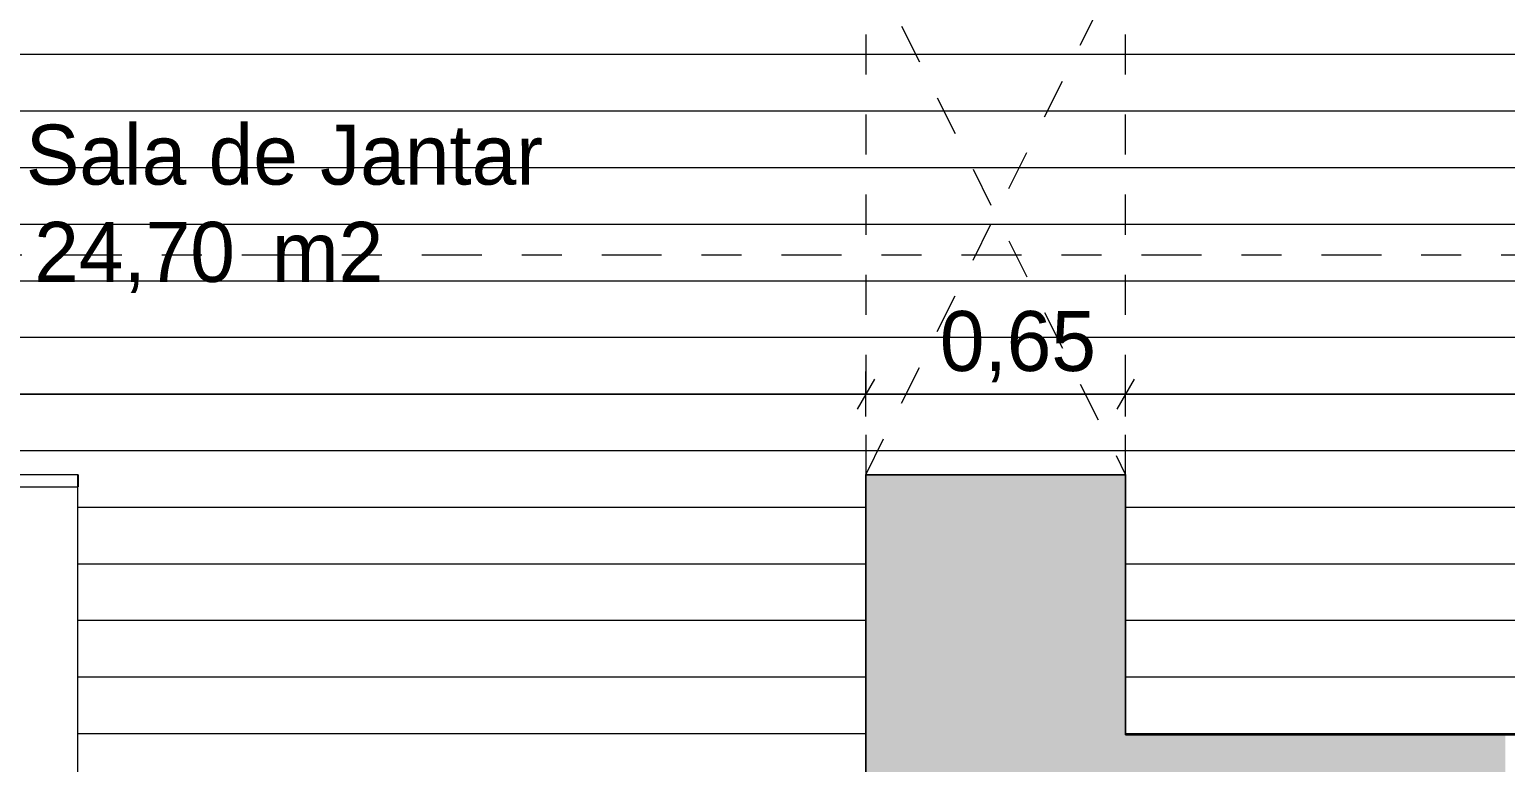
# Model space of a CAD drawing. Header units: metres. Extents: x -111189 to -108577, y -72951 to -72647.
# Drawn here: x -110705.924 to -110702.233, y -72935.023 to -72933.191 of the extents above; entities that cross this region are included whole.
import ezdxf

# ---------------------------------------------------------------- set-up
doc = ezdxf.new("R2010")
doc.units = ezdxf.units.M
doc.header["$MEASUREMENT"] = 0
doc.set_wipeout_variables(frame=1)
for name, pattern in [('Dashed', [0.423333, 0.211667, -0.211667]), ('OTK - Traço Ponto CORTES_ALÇ', [0.6, 0.3, -0.15, 0, -0.15]), ('Wipeout_Contour', [1, 0, -1])]:
    doc.linetypes.add(name, pattern=pattern)
for name, color, linetype in [('Planta Piso -1_1_07 - MUROS', 7, 'Continuous'), ('Planta Piso -1_1_14 - CORTES.Marcadores', 7, 'Continuous'), ('Planta Piso RC_1_0', 7, 'Continuous'), ('Planta Piso RC_1_00 - DESENHO 2D', 7, 'Continuous'), ('Planta Piso RC_1_03 - LAJES', 7, 'Continuous'), ('Planta Piso RC_1_05 - PAREDES..35', 7, 'Continuous'), ('Planta Piso RC_1_08 - EQUIPAMENTO FIXO', 7, 'Continuous'), ('Planta Piso RC_1_11 - ZONA_ÁREA', 7, 'Continuous'), ('Planta Piso RC_1_12 - COTAS GERAIS', 7, 'Continuous')]:
    doc.layers.add(name, color=color, linetype=linetype)
doc.styles.add('ESTILO_GERADO_3', font='AGENCYR.TTF')

# ---------------------------------------------------------------- blocks, each defined once
blk = doc.blocks.new('floor')
at = {"layer": 'Planta Piso RC_1_03 - LAJES', "color": 253, "linetype": 'Continuous', "lineweight": 9, "ltscale": 1000}
for p, q in [((-110706.0826, -72958.2529), (-110705.8326, -72958.2529)), ((-110706.0826, -72958.2529), (-110705.8326, -72958.2529)), ((-110705.8326, -72958.2529), (-110705.5826, -72958.2529)), ((-110705.8326, -72958.2529), (-110705.5826, -72958.2529)), ((-110705.5826, -72958.2529), (-110705.3326, -72958.2529)), ((-110705.5826, -72958.2529), (-110705.3326, -72958.2529)), ((-110705.3326, -72958.2529), (-110705.0826, -72958.2529)), ((-110705.3326, -72958.2529), (-110705.0826, -72958.2529)), ((-110705.0826, -72958.2529), (-110704.8326, -72958.2529)), ((-110705.0826, -72958.2529), (-110704.8326, -72958.2529)), ((-110704.8326, -72958.2529), (-110704.5826, -72958.2529)), ((-110704.8326, -72958.2529), (-110704.5826, -72958.2529)), ((-110704.5826, -72958.2529), (-110704.3326, -72958.2529)), ((-110704.5826, -72958.2529), (-110704.3326, -72958.2529)), ((-110704.3326, -72958.2529), (-110704.0826, -72958.2529)), ((-110704.3326, -72958.2529), (-110704.0826, -72958.2529)), ((-110704.0826, -72958.2529), (-110703.8326, -72958.2529)), ((-110704.0826, -72958.2529), (-110703.8326, -72958.2529)), ((-110703.8326, -72958.2529), (-110703.5826, -72958.2529)), ((-110703.8326, -72958.2529), (-110703.5826, -72958.2529)), ((-110703.5826, -72958.2529), (-110703.3326, -72958.2529)), ((-110703.5826, -72958.2529), (-110703.3326, -72958.2529)), ((-110703.3326, -72958.2529), (-110703.0826, -72958.2529)), ((-110703.3326, -72958.2529), (-110703.0826, -72958.2529)), ((-110703.0826, -72958.2529), (-110702.8326, -72958.2529)), ((-110703.0826, -72958.2529), (-110702.8326, -72958.2529)), ((-110702.8326, -72958.2529), (-110702.5826, -72958.2529)), ((-110702.8326, -72958.2529), (-110702.5826, -72958.2529)), ((-110702.5826, -72958.2529), (-110702.3326, -72958.2529)), ((-110702.5826, -72958.2529), (-110702.3326, -72958.2529)), ((-110702.3326, -72958.2529), (-110702.0826, -72958.2529)), ((-110702.3326, -72958.2529), (-110702.0826, -72958.2529)), ((-110706.0826, -72958.3944), (-110705.8326, -72958.3944)), ((-110706.0826, -72958.3944), (-110705.8326, -72958.3944)), ((-110705.8326, -72958.3944), (-110705.5826, -72958.3944)), ((-110705.8326, -72958.3944), (-110705.5826, -72958.3944)), ((-110705.5826, -72958.3944), (-110705.3326, -72958.3944)), ((-110705.5826, -72958.3944), (-110705.3326, -72958.3944)), ((-110705.3326, -72958.3944), (-110705.0826, -72958.3944)), ((-110705.3326, -72958.3944), (-110705.0826, -72958.3944)), ((-110705.0826, -72958.3944), (-110704.8326, -72958.3944)), ((-110705.0826, -72958.3944), (-110704.8326, -72958.3944)), ((-110704.8326, -72958.3944), (-110704.5826, -72958.3944)), ((-110704.8326, -72958.3944), (-110704.5826, -72958.3944)), ((-110704.5826, -72958.3944), (-110704.3326, -72958.3944)), ((-110704.5826, -72958.3944), (-110704.3326, -72958.3944)), ((-110704.3326, -72958.3944), (-110704.0826, -72958.3944)), ((-110704.3326, -72958.3944), (-110704.0826, -72958.3944)), ((-110704.0826, -72958.3944), (-110703.8326, -72958.3944)), ((-110704.0826, -72958.3944), (-110703.8326, -72958.3944)), ((-110703.8326, -72958.3944), (-110703.5826, -72958.3944)), ((-110703.8326, -72958.3944), (-110703.5826, -72958.3944)), ((-110703.5826, -72958.3944), (-110703.3326, -72958.3944)), ((-110703.5826, -72958.3944), (-110703.3326, -72958.3944)), ((-110703.3326, -72958.3944), (-110703.0826, -72958.3944)), ((-110703.3326, -72958.3944), (-110703.0826, -72958.3944)), ((-110703.0826, -72958.3944), (-110702.8326, -72958.3944)), ((-110703.0826, -72958.3944), (-110702.8326, -72958.3944)), ((-110702.8326, -72958.3944), (-110702.5826, -72958.3944)), ((-110702.8326, -72958.3944), (-110702.5826, -72958.3944)), ((-110702.5826, -72958.3944), (-110702.3326, -72958.3944)), ((-110702.5826, -72958.3944), (-110702.3326, -72958.3944)), ((-110702.3326, -72958.3944), (-110702.0826, -72958.3944)), ((-110702.3326, -72958.3944), (-110702.0826, -72958.3944)), ((-110706.0826, -72958.5359), (-110705.8326, -72958.5359)), ((-110706.0826, -72958.5359), (-110705.8326, -72958.5359)), ((-110705.8326, -72958.5359), (-110705.5826, -72958.5359)), ((-110705.8326, -72958.5359), (-110705.5826, -72958.5359)), ((-110705.5826, -72958.5359), (-110705.3326, -72958.5359)), ((-110705.5826, -72958.5359), (-110705.3326, -72958.5359)), ((-110705.3326, -72958.5359), (-110705.0826, -72958.5359)), ((-110705.3326, -72958.5359), (-110705.0826, -72958.5359)), ((-110705.0826, -72958.5359), (-110704.8326, -72958.5359)), ((-110705.0826, -72958.5359), (-110704.8326, -72958.5359)), ((-110704.8326, -72958.5359), (-110704.5826, -72958.5359)), ((-110704.8326, -72958.5359), (-110704.5826, -72958.5359)), ((-110704.5826, -72958.5359), (-110704.3326, -72958.5359)), ((-110704.5826, -72958.5359), (-110704.3326, -72958.5359)), ((-110704.3326, -72958.5359), (-110704.0826, -72958.5359)), ((-110704.3326, -72958.5359), (-110704.0826, -72958.5359)), ((-110704.0826, -72958.5359), (-110703.8326, -72958.5359)), ((-110704.0826, -72958.5359), (-110703.8326, -72958.5359)), ((-110703.8326, -72958.5359), (-110703.5826, -72958.5359)), ((-110703.8326, -72958.5359), (-110703.5826, -72958.5359)), ((-110703.5826, -72958.5359), (-110703.3326, -72958.5359)), ((-110703.5826, -72958.5359), (-110703.3326, -72958.5359)), ((-110703.3326, -72958.5359), (-110703.0826, -72958.5359)), ((-110703.3326, -72958.5359), (-110703.0826, -72958.5359)), ((-110703.0826, -72958.5359), (-110702.8326, -72958.5359)), ((-110703.0826, -72958.5359), (-110702.8326, -72958.5359)), ((-110702.8326, -72958.5359), (-110702.5826, -72958.5359)), ((-110702.8326, -72958.5359), (-110702.5826, -72958.5359)), ((-110702.5826, -72958.5359), (-110702.3326, -72958.5359)), ((-110702.5826, -72958.5359), (-110702.3326, -72958.5359)), ((-110702.3326, -72958.5359), (-110702.0826, -72958.5359)), ((-110702.3326, -72958.5359), (-110702.0826, -72958.5359)), ((-110706.0826, -72958.6774), (-110705.8326, -72958.6774)), ((-110706.0826, -72958.6774), (-110705.8326, -72958.6774)), ((-110705.8326, -72958.6774), (-110705.5826, -72958.6774)), ((-110705.8326, -72958.6774), (-110705.5826, -72958.6774)), ((-110705.5826, -72958.6774), (-110705.3326, -72958.6774)), ((-110705.5826, -72958.6774), (-110705.3326, -72958.6774)), ((-110705.3326, -72958.6774), (-110705.0826, -72958.6774)), ((-110705.3326, -72958.6774), (-110705.0826, -72958.6774)), ((-110705.0826, -72958.6774), (-110704.8326, -72958.6774)), ((-110705.0826, -72958.6774), (-110704.8326, -72958.6774)), ((-110704.8326, -72958.6774), (-110704.5826, -72958.6774)), ((-110704.8326, -72958.6774), (-110704.5826, -72958.6774)), ((-110704.5826, -72958.6774), (-110704.3326, -72958.6774)), ((-110704.5826, -72958.6774), (-110704.3326, -72958.6774)), ((-110704.3326, -72958.6774), (-110704.0826, -72958.6774)), ((-110704.3326, -72958.6774), (-110704.0826, -72958.6774)), ((-110704.0826, -72958.6774), (-110703.8326, -72958.6774)), ((-110704.0826, -72958.6774), (-110703.8326, -72958.6774)), ((-110703.8326, -72958.6774), (-110703.5826, -72958.6774)), ((-110703.8326, -72958.6774), (-110703.5826, -72958.6774)), ((-110703.5826, -72958.6774), (-110703.3326, -72958.6774)), ((-110703.5826, -72958.6774), (-110703.3326, -72958.6774)), ((-110703.3326, -72958.6774), (-110703.0826, -72958.6774)), ((-110703.3326, -72958.6774), (-110703.0826, -72958.6774)), ((-110703.0826, -72958.6774), (-110702.8326, -72958.6774)), ((-110703.0826, -72958.6774), (-110702.8326, -72958.6774)), ((-110702.8326, -72958.6774), (-110702.5826, -72958.6774)), ((-110702.8326, -72958.6774), (-110702.5826, -72958.6774)), ((-110702.5826, -72958.6774), (-110702.3326, -72958.6774)), ((-110702.5826, -72958.6774), (-110702.3326, -72958.6774)), ((-110702.3326, -72958.6774), (-110702.0826, -72958.6774)), ((-110702.3326, -72958.6774), (-110702.0826, -72958.6774)), ((-110706.0826, -72958.8189), (-110705.8326, -72958.8189)), ((-110706.0826, -72958.8189), (-110705.8326, -72958.8189)), ((-110705.8326, -72958.8189), (-110705.5826, -72958.8189)), ((-110705.8326, -72958.8189), (-110705.5826, -72958.8189)), ((-110705.5826, -72958.8189), (-110705.3326, -72958.8189)), ((-110705.5826, -72958.8189), (-110705.3326, -72958.8189)), ((-110705.3326, -72958.8189), (-110705.0826, -72958.8189)), ((-110705.3326, -72958.8189), (-110705.0826, -72958.8189)), ((-110705.0826, -72958.8189), (-110704.8326, -72958.8189)), ((-110705.0826, -72958.8189), (-110704.8326, -72958.8189)), ((-110704.8326, -72958.8189), (-110704.5826, -72958.8189)), ((-110704.8326, -72958.8189), (-110704.5826, -72958.8189)), ((-110704.5826, -72958.8189), (-110704.3326, -72958.8189)), ((-110704.5826, -72958.8189), (-110704.3326, -72958.8189)), ((-110704.3326, -72958.8189), (-110704.0826, -72958.8189)), ((-110704.3326, -72958.8189), (-110704.0826, -72958.8189)), ((-110704.0826, -72958.8189), (-110703.8326, -72958.8189)), ((-110704.0826, -72958.8189), (-110703.8326, -72958.8189)), ((-110703.8326, -72958.8189), (-110703.5826, -72958.8189)), ((-110703.8326, -72958.8189), (-110703.5826, -72958.8189)), ((-110703.5826, -72958.8189), (-110703.3326, -72958.8189)), ((-110703.5826, -72958.8189), (-110703.3326, -72958.8189)), ((-110703.3326, -72958.8189), (-110703.0826, -72958.8189)), ((-110703.3326, -72958.8189), (-110703.0826, -72958.8189)), ((-110703.0826, -72958.8189), (-110702.8326, -72958.8189)), ((-110703.0826, -72958.8189), (-110702.8326, -72958.8189)), ((-110702.8326, -72958.8189), (-110702.5826, -72958.8189)), ((-110702.8326, -72958.8189), (-110702.5826, -72958.8189)), ((-110702.5826, -72958.8189), (-110702.3326, -72958.8189)), ((-110702.5826, -72958.8189), (-110702.3326, -72958.8189)), ((-110702.3326, -72958.8189), (-110702.0826, -72958.8189)), ((-110702.3326, -72958.8189), (-110702.0826, -72958.8189)), ((-110706.0826, -72958.9604), (-110705.8326, -72958.9604)), ((-110706.0826, -72958.9604), (-110705.8326, -72958.9604)), ((-110705.8326, -72958.9604), (-110705.5826, -72958.9604)), ((-110705.8326, -72958.9604), (-110705.5826, -72958.9604)), ((-110705.5826, -72958.9604), (-110705.3326, -72958.9604)), ((-110705.5826, -72958.9604), (-110705.3326, -72958.9604)), ((-110705.3326, -72958.9604), (-110705.0826, -72958.9604)), ((-110705.3326, -72958.9604), (-110705.0826, -72958.9604)), ((-110705.0826, -72958.9604), (-110704.8326, -72958.9604)), ((-110705.0826, -72958.9604), (-110704.8326, -72958.9604)), ((-110704.8326, -72958.9604), (-110704.5826, -72958.9604)), ((-110704.8326, -72958.9604), (-110704.5826, -72958.9604)), ((-110704.5826, -72958.9604), (-110704.3326, -72958.9604)), ((-110704.5826, -72958.9604), (-110704.3326, -72958.9604)), ((-110704.3326, -72958.9604), (-110704.0826, -72958.9604)), ((-110704.3326, -72958.9604), (-110704.0826, -72958.9604)), ((-110704.0826, -72958.9604), (-110703.8326, -72958.9604)), ((-110704.0826, -72958.9604), (-110703.8326, -72958.9604)), ((-110703.8326, -72958.9604), (-110703.5826, -72958.9604)), ((-110703.8326, -72958.9604), (-110703.5826, -72958.9604)), ((-110703.5826, -72958.9604), (-110703.3326, -72958.9604)), ((-110703.5826, -72958.9604), (-110703.3326, -72958.9604)), ((-110703.3326, -72958.9604), (-110703.0826, -72958.9604)), ((-110703.3326, -72958.9604), (-110703.0826, -72958.9604)), ((-110703.0826, -72958.9604), (-110702.8326, -72958.9604)), ((-110703.0826, -72958.9604), (-110702.8326, -72958.9604)), ((-110702.8326, -72958.9604), (-110702.5826, -72958.9604)), ((-110702.8326, -72958.9604), (-110702.5826, -72958.9604)), ((-110702.5826, -72958.9604), (-110702.3326, -72958.9604)), ((-110702.5826, -72958.9604), (-110702.3326, -72958.9604)), ((-110702.3326, -72958.9604), (-110702.0826, -72958.9604)), ((-110702.3326, -72958.9604), (-110702.0826, -72958.9604)), ((-110706.0826, -72959.1019), (-110705.8326, -72959.1019)), ((-110706.0826, -72959.1019), (-110705.8326, -72959.1019)), ((-110705.8326, -72959.1019), (-110705.5826, -72959.1019)), ((-110705.8326, -72959.1019), (-110705.5826, -72959.1019)), ((-110705.5826, -72959.1019), (-110705.3326, -72959.1019)), ((-110705.5826, -72959.1019), (-110705.3326, -72959.1019)), ((-110705.3326, -72959.1019), (-110705.0826, -72959.1019)), ((-110705.3326, -72959.1019), (-110705.0826, -72959.1019)), ((-110705.0826, -72959.1019), (-110704.8326, -72959.1019)), ((-110705.0826, -72959.1019), (-110704.8326, -72959.1019)), ((-110704.8326, -72959.1019), (-110704.5826, -72959.1019)), ((-110704.8326, -72959.1019), (-110704.5826, -72959.1019)), ((-110704.5826, -72959.1019), (-110704.3326, -72959.1019)), ((-110704.5826, -72959.1019), (-110704.3326, -72959.1019)), ((-110704.3326, -72959.1019), (-110704.0826, -72959.1019)), ((-110704.3326, -72959.1019), (-110704.0826, -72959.1019)), ((-110704.0826, -72959.1019), (-110703.8326, -72959.1019)), ((-110704.0826, -72959.1019), (-110703.8326, -72959.1019)), ((-110703.8326, -72959.1019), (-110703.5826, -72959.1019)), ((-110703.8326, -72959.1019), (-110703.5826, -72959.1019)), ((-110703.5826, -72959.1019), (-110703.3326, -72959.1019)), ((-110703.5826, -72959.1019), (-110703.3326, -72959.1019)), ((-110703.3326, -72959.1019), (-110703.0826, -72959.1019)), ((-110703.3326, -72959.1019), (-110703.0826, -72959.1019)), ((-110703.0826, -72959.1019), (-110702.8326, -72959.1019)), ((-110703.0826, -72959.1019), (-110702.8326, -72959.1019)), ((-110702.8326, -72959.1019), (-110702.5826, -72959.1019)), ((-110702.8326, -72959.1019), (-110702.5826, -72959.1019)), ((-110702.5826, -72959.1019), (-110702.3326, -72959.1019)), ((-110702.5826, -72959.1019), (-110702.3326, -72959.1019)), ((-110702.3326, -72959.1019), (-110702.0826, -72959.1019)), ((-110702.3326, -72959.1019), (-110702.0826, -72959.1019)), ((-110706.0826, -72959.2434), (-110705.8326, -72959.2434)), ((-110706.0826, -72959.2434), (-110705.8326, -72959.2434)), ((-110705.8326, -72959.2434), (-110705.5826, -72959.2434)), ((-110705.8326, -72959.2434), (-110705.5826, -72959.2434)), ((-110705.5826, -72959.2434), (-110705.3326, -72959.2434)), ((-110705.5826, -72959.2434), (-110705.3326, -72959.2434)), ((-110705.3326, -72959.2434), (-110705.0826, -72959.2434)), ((-110705.3326, -72959.2434), (-110705.0826, -72959.2434)), ((-110705.0826, -72959.2434), (-110704.8326, -72959.2434)), ((-110705.0826, -72959.2434), (-110704.8326, -72959.2434)), ((-110704.8326, -72959.2434), (-110704.5826, -72959.2434)), ((-110704.8326, -72959.2434), (-110704.5826, -72959.2434)), ((-110704.5826, -72959.2434), (-110704.3326, -72959.2434)), ((-110704.5826, -72959.2434), (-110704.3326, -72959.2434)), ((-110704.3326, -72959.2434), (-110704.0826, -72959.2434)), ((-110704.3326, -72959.2434), (-110704.0826, -72959.2434)), ((-110704.0826, -72959.2434), (-110703.8326, -72959.2434)), ((-110704.0826, -72959.2434), (-110703.8326, -72959.2434)), ((-110703.8326, -72959.2434), (-110703.5826, -72959.2434)), ((-110703.8326, -72959.2434), (-110703.5826, -72959.2434)), ((-110703.5826, -72959.2434), (-110703.3326, -72959.2434)), ((-110703.5826, -72959.2434), (-110703.3326, -72959.2434)), ((-110703.3326, -72959.2434), (-110703.0826, -72959.2434)), ((-110703.3326, -72959.2434), (-110703.0826, -72959.2434)), ((-110703.0826, -72959.2434), (-110702.8326, -72959.2434)), ((-110703.0826, -72959.2434), (-110702.8326, -72959.2434)), ((-110702.8326, -72959.2434), (-110702.5826, -72959.2434)), ((-110702.8326, -72959.2434), (-110702.5826, -72959.2434)), ((-110702.5826, -72959.2434), (-110702.3326, -72959.2434)), ((-110702.5826, -72959.2434), (-110702.3326, -72959.2434)), ((-110702.3326, -72959.2434), (-110702.0826, -72959.2434)), ((-110702.3326, -72959.2434), (-110702.0826, -72959.2434)), ((-110705.8029, -72959.3849), (-110705.5826, -72959.3849)), ((-110705.8029, -72959.3849), (-110705.5826, -72959.3849)), ((-110705.5826, -72959.3849), (-110705.3326, -72959.3849)), ((-110705.5826, -72959.3849), (-110705.3326, -72959.3849)), ((-110705.3326, -72959.3849), (-110705.0826, -72959.3849)), ((-110705.3326, -72959.3849), (-110705.0826, -72959.3849)), ((-110705.0826, -72959.3849), (-110704.8326, -72959.3849)), ((-110705.0826, -72959.3849), (-110704.8326, -72959.3849)), ((-110704.8326, -72959.3849), (-110704.5826, -72959.3849)), ((-110704.8326, -72959.3849), (-110704.5826, -72959.3849)), ((-110704.5826, -72959.3849), (-110704.3326, -72959.3849)), ((-110704.5826, -72959.3849), (-110704.3326, -72959.3849)), ((-110704.3326, -72959.3849), (-110704.0826, -72959.3849)), ((-110704.3326, -72959.3849), (-110704.0826, -72959.3849)), ((-110704.0826, -72959.3849), (-110703.8326, -72959.3849)), ((-110704.0826, -72959.3849), (-110703.8326, -72959.3849)), ((-110703.1826, -72959.3849), (-110703.0826, -72959.3849)), ((-110703.1826, -72959.3849), (-110703.0826, -72959.3849)), ((-110703.0826, -72959.3849), (-110702.8326, -72959.3849)), ((-110703.0826, -72959.3849), (-110702.8326, -72959.3849)), ((-110702.8326, -72959.3849), (-110702.5826, -72959.3849)), ((-110702.8326, -72959.3849), (-110702.5826, -72959.3849)), ((-110702.5826, -72959.3849), (-110702.3326, -72959.3849)), ((-110702.5826, -72959.3849), (-110702.3326, -72959.3849)), ((-110702.3326, -72959.3849), (-110702.0826, -72959.3849)), ((-110702.3326, -72959.3849), (-110702.0826, -72959.3849)), ((-110705.8028, -72959.5264), (-110705.5826, -72959.5264)), ((-110705.8028, -72959.5264), (-110705.5826, -72959.5264)), ((-110705.5826, -72959.5264), (-110705.3326, -72959.5264)), ((-110705.5826, -72959.5264), (-110705.3326, -72959.5264)), ((-110705.3326, -72959.5264), (-110705.0826, -72959.5264)), ((-110705.3326, -72959.5264), (-110705.0826, -72959.5264)), ((-110705.0826, -72959.5264), (-110704.8326, -72959.5264)), ((-110705.0826, -72959.5264), (-110704.8326, -72959.5264)), ((-110704.8326, -72959.5264), (-110704.5826, -72959.5264)), ((-110704.8326, -72959.5264), (-110704.5826, -72959.5264)), ((-110704.5826, -72959.5264), (-110704.3326, -72959.5264)), ((-110704.5826, -72959.5264), (-110704.3326, -72959.5264)), ((-110704.3326, -72959.5264), (-110704.0826, -72959.5264)), ((-110704.3326, -72959.5264), (-110704.0826, -72959.5264)), ((-110704.0826, -72959.5264), (-110703.8326, -72959.5264)), ((-110704.0826, -72959.5264), (-110703.8326, -72959.5264)), ((-110703.1826, -72959.5264), (-110703.0826, -72959.5264)), ((-110703.1826, -72959.5264), (-110703.0826, -72959.5264)), ((-110703.0826, -72959.5264), (-110702.8326, -72959.5264)), ((-110703.0826, -72959.5264), (-110702.8326, -72959.5264)), ((-110702.8326, -72959.5264), (-110702.5826, -72959.5264)), ((-110702.8326, -72959.5264), (-110702.5826, -72959.5264)), ((-110702.5826, -72959.5264), (-110702.3326, -72959.5264)), ((-110702.5826, -72959.5264), (-110702.3326, -72959.5264)), ((-110702.3326, -72959.5264), (-110702.0826, -72959.5264)), ((-110702.3326, -72959.5264), (-110702.0826, -72959.5264)), ((-110705.8028, -72959.6679), (-110705.5826, -72959.6679)), ((-110705.8028, -72959.6679), (-110705.5826, -72959.6679)), ((-110705.5826, -72959.6679), (-110705.3326, -72959.6679)), ((-110705.5826, -72959.6679), (-110705.3326, -72959.6679)), ((-110705.3326, -72959.6679), (-110705.0826, -72959.6679)), ((-110705.3326, -72959.6679), (-110705.0826, -72959.6679)), ((-110705.0826, -72959.6679), (-110704.8326, -72959.6679)), ((-110705.0826, -72959.6679), (-110704.8326, -72959.6679)), ((-110704.8326, -72959.6679), (-110704.5826, -72959.6679)), ((-110704.8326, -72959.6679), (-110704.5826, -72959.6679)), ((-110704.5826, -72959.6679), (-110704.3326, -72959.6679)), ((-110704.5826, -72959.6679), (-110704.3326, -72959.6679)), ((-110704.3326, -72959.6679), (-110704.0826, -72959.6679)), ((-110704.3326, -72959.6679), (-110704.0826, -72959.6679)), ((-110704.0826, -72959.6679), (-110703.8326, -72959.6679)), ((-110704.0826, -72959.6679), (-110703.8326, -72959.6679)), ((-110703.1826, -72959.6679), (-110703.0826, -72959.6679)), ((-110703.1826, -72959.6679), (-110703.0826, -72959.6679)), ((-110703.0826, -72959.6679), (-110702.8326, -72959.6679)), ((-110703.0826, -72959.6679), (-110702.8326, -72959.6679)), ((-110702.8326, -72959.6679), (-110702.5826, -72959.6679)), ((-110702.8326, -72959.6679), (-110702.5826, -72959.6679)), ((-110702.5826, -72959.6679), (-110702.3326, -72959.6679)), ((-110702.5826, -72959.6679), (-110702.3326, -72959.6679)), ((-110702.3326, -72959.6679), (-110702.0826, -72959.6679)), ((-110702.3326, -72959.6679), (-110702.0826, -72959.6679)), ((-110705.8028, -72959.8094), (-110705.5826, -72959.8094)), ((-110705.8028, -72959.8094), (-110705.5826, -72959.8094)), ((-110705.5826, -72959.8094), (-110705.3326, -72959.8094)), ((-110705.5826, -72959.8094), (-110705.3326, -72959.8094)), ((-110705.3326, -72959.8094), (-110705.0826, -72959.8094)), ((-110705.3326, -72959.8094), (-110705.0826, -72959.8094)), ((-110705.0826, -72959.8094), (-110704.8326, -72959.8094)), ((-110705.0826, -72959.8094), (-110704.8326, -72959.8094)), ((-110704.8326, -72959.8094), (-110704.5826, -72959.8094)), ((-110704.8326, -72959.8094), (-110704.5826, -72959.8094)), ((-110704.5826, -72959.8094), (-110704.3326, -72959.8094)), ((-110704.5826, -72959.8094), (-110704.3326, -72959.8094)), ((-110704.3326, -72959.8094), (-110704.0826, -72959.8094)), ((-110704.3326, -72959.8094), (-110704.0826, -72959.8094)), ((-110704.0826, -72959.8094), (-110703.8326, -72959.8094)), ((-110704.0826, -72959.8094), (-110703.8326, -72959.8094)), ((-110703.1826, -72959.8094), (-110703.0826, -72959.8094)), ((-110703.1826, -72959.8094), (-110703.0826, -72959.8094)), ((-110703.0826, -72959.8094), (-110702.8326, -72959.8094)), ((-110703.0826, -72959.8094), (-110702.8326, -72959.8094)), ((-110702.8326, -72959.8094), (-110702.5826, -72959.8094)), ((-110702.8326, -72959.8094), (-110702.5826, -72959.8094)), ((-110702.5826, -72959.8094), (-110702.3326, -72959.8094)), ((-110702.5826, -72959.8094), (-110702.3326, -72959.8094)), ((-110702.3326, -72959.8094), (-110702.0826, -72959.8094)), ((-110702.3326, -72959.8094), (-110702.0826, -72959.8094)), ((-110705.8028, -72959.9509), (-110705.5826, -72959.9509)), ((-110705.8028, -72959.9509), (-110705.5826, -72959.9509)), ((-110705.5826, -72959.9509), (-110705.3326, -72959.9509)), ((-110705.5826, -72959.9509), (-110705.3326, -72959.9509)), ((-110705.3326, -72959.9509), (-110705.0826, -72959.9509)), ((-110705.3326, -72959.9509), (-110705.0826, -72959.9509)), ((-110705.0826, -72959.9509), (-110704.8326, -72959.9509)), ((-110705.0826, -72959.9509), (-110704.8326, -72959.9509)), ((-110704.8326, -72959.9509), (-110704.5826, -72959.9509)), ((-110704.8326, -72959.9509), (-110704.5826, -72959.9509)), ((-110704.5826, -72959.9509), (-110704.3326, -72959.9509)), ((-110704.5826, -72959.9509), (-110704.3326, -72959.9509)), ((-110704.3326, -72959.9509), (-110704.0826, -72959.9509)), ((-110704.3326, -72959.9509), (-110704.0826, -72959.9509)), ((-110704.0826, -72959.9509), (-110703.8326, -72959.9509)), ((-110704.0826, -72959.9509), (-110703.8326, -72959.9509)), ((-110703.1826, -72959.9509), (-110703.0826, -72959.9509)), ((-110703.1826, -72959.9509), (-110703.0826, -72959.9509)), ((-110703.0826, -72959.9509), (-110702.8326, -72959.9509)), ((-110703.0826, -72959.9509), (-110702.8326, -72959.9509)), ((-110702.8326, -72959.9509), (-110702.5826, -72959.9509)), ((-110702.8326, -72959.9509), (-110702.5826, -72959.9509)), ((-110702.5826, -72959.9509), (-110702.3326, -72959.9509)), ((-110702.5826, -72959.9509), (-110702.3326, -72959.9509)), ((-110702.3326, -72959.9509), (-110702.0826, -72959.9509)), ((-110702.3326, -72959.9509), (-110702.0826, -72959.9509))]:
    blk.add_line(p, q, dxfattribs=at)

msp = doc.modelspace()

# ---------------------------------------------------------------- hatches: boundary and pattern name
at = {"layer": 'Planta Piso -1_1_07 - MUROS', "linetype": 'Continuous', "lineweight": 0, "true_color": 0x939598}
h = msp.add_hatch(color=252, dxfattribs=at)
h.paths.add_polyline_path([(-110699.1326, -72934.9539), (-110700.2326, -72934.9539), (-110700.2326, -72934.9939), (-110700.2326, -72935.0539), (-110700.2326, -72935.2039), (-110699.1326, -72935.2039)])
h.paths.add_polyline_path([(-110702.2326, -72935.0539), (-110702.2326, -72934.9939), (-110702.2326, -72934.9539), (-110703.1826, -72934.9539), (-110703.1826, -72935.2039), (-110702.2326, -72935.2039)])
h.paths.add_polyline_path([(-110703.1826, -72934.9539), (-110703.1826, -72934.9539), (-110703.5826, -72934.9539), (-110703.5826, -72935.2039), (-110703.1826, -72935.2039)])
h.paths.add_polyline_path([(-110703.1826, -72934.3039), (-110703.8326, -72934.3039), (-110703.8326, -72934.9539), (-110703.1826, -72934.9539), (-110703.1826, -72934.4539)])
h.paths.add_polyline_path([(-110703.5826, -72934.9539), (-110703.8326, -72934.9539), (-110703.8326, -72935.2047), (-110703.5826, -72935.2047)])
h.paths.add_polyline_path([(-110703.5826, -72935.2047), (-110703.8326, -72935.2047), (-110703.8326, -72935.4629), (-110703.7926, -72935.4629), (-110703.7326, -72935.4629), (-110703.5826, -72935.4629)])
h.paths.add_polyline_path([(-110703.7326, -72937.2629), (-110703.7926, -72937.2629), (-110703.8326, -72937.2629), (-110703.8326, -72937.9039), (-110703.5826, -72937.9039), (-110703.5827, -72937.7639), (-110703.5827, -72937.2629)])
h.paths.add_polyline_path([(-110703.5826, -72937.9039), (-110703.8326, -72937.9039), (-110703.8326, -72937.9039), (-110703.8326, -72938.1539), (-110703.5826, -72938.1539)])
h.paths.add_polyline_path([(-110703.8326, -72937.9039), (-110705.2076, -72937.9039), (-110705.2076, -72937.9439), (-110705.2076, -72938.0039), (-110705.2076, -72938.1539), (-110703.8326, -72938.1539)])
h.paths.add_polyline_path([(-110708.5826, -72934.1026), (-110708.8326, -72934.1026), (-110708.8326, -72934.8039), (-110708.6826, -72934.8039), (-110708.6226, -72934.8039), (-110708.5826, -72934.8039)])
h.paths.add_polyline_path([(-110708.5826, -72933.7544), (-110708.8326, -72933.7544), (-110708.8326, -72934.1026), (-110708.5826, -72934.1026)])
h.paths.add_polyline_path([(-110708.5826, -72933.0047), (-110708.8326, -72933.0047), (-110708.8326, -72933.7539), (-110708.5826, -72933.7539)])
h.paths.add_polyline_path([(-110708.5826, -72932.8547), (-110708.8326, -72932.8547), (-110708.8326, -72933.0047), (-110708.5826, -72933.0047)])
h.paths.add_polyline_path([(-110708.5826, -72932.4039), (-110708.5826, -72932.183), (-110708.8326, -72932.183), (-110708.8326, -72932.8547), (-110708.5826, -72932.8547)])
h.paths.add_polyline_path([(-110708.5826, -72931.6039), (-110708.6226, -72931.6039), (-110708.6826, -72931.6039), (-110708.8326, -72931.6039), (-110708.8326, -72932.183), (-110708.5826, -72932.183), (-110708.5826, -72932.1268)])
h.paths.add_polyline_path([(-110708.5826, -72929.9539), (-110708.8326, -72929.9539), (-110708.8326, -72930.3039), (-110708.6826, -72930.3039), (-110708.6226, -72930.3039), (-110708.5826, -72930.3039)])
h.paths.add_polyline_path([(-110708.5826, -72929.4047), (-110708.8326, -72929.4047), (-110708.8326, -72929.9539), (-110708.5826, -72929.9539), (-110708.5826, -72929.8539)])
h.paths.add_polyline_path([(-110708.5826, -72929.2547), (-110708.8326, -72929.2547), (-110708.8326, -72929.4047), (-110708.5826, -72929.4047)])
h.paths.add_polyline_path([(-110708.5826, -72928.923), (-110708.8326, -72928.923), (-110708.8326, -72929.2547), (-110708.5826, -72929.2547)])

# ---------------------------------------------------------------- linework, layer by layer
at = {"layer": 'Planta Piso -1_1_14 - CORTES.Marcadores', "color": 7, "linetype": 'OTK - Traço Ponto CORTES_ALÇ', "lineweight": 5, "ltscale": 0.5}
msp.add_line((-110714.8431, -72933.7544), (-110691.7726, -72933.7544), dxfattribs=at)
at = {"layer": 'Planta Piso RC_1_00 - DESENHO 2D', "color": 7, "linetype": 'Dashed', "lineweight": 13, "ltscale": 0.2}
for p, q in [((-110703.8326, -72933.0039), (-110703.8326, -72934.3039)), ((-110703.8326, -72934.3039), (-110703.1826, -72933.0039)), ((-110703.8326, -72933.0039), (-110703.1826, -72934.3039)), ((-110703.1826, -72934.3039), (-110703.1826, -72933.0039))]:
    msp.add_line(p, q, dxfattribs=at)
at = {"layer": 'Planta Piso RC_1_03 - LAJES', "color": 7, "linetype": 'Continuous', "lineweight": 13, "ltscale": 1000, "flags": 128}
msp.add_lwpolyline([(-110708.5826, -72930.2289), (-110708.5826, -72932.2539), (-110706.6826, -72932.2539), (-110706.6826, -72931.2039), (-110703.1826, -72931.2039), (-110703.1826, -72931.3539), (-110703.5826, -72931.3539), (-110703.5826, -72932.8539), (-110703.1826, -72932.8539), (-110703.1826, -72933.0039), (-110706.1826, -72933.0039), (-110706.1826, -72932.4039), (-110708.5826, -72932.4039), (-110708.5826, -72937.9039), (-110703.8326, -72937.9039), (-110703.8326, -72934.3039), (-110703.1826, -72934.3039), (-110703.1826, -72934.4539), (-110703.1826, -72934.9539), (-110699.1326, -72934.9539)], dxfattribs=at)
at = {"layer": 'Planta Piso RC_1_05 - PAREDES..35', "color": 7, "linetype": 'Continuous', "lineweight": 20, "ltscale": 1000}
msp.add_line((-110703.1826, -72934.3039), (-110703.8326, -72934.3039), dxfattribs=at)
at = {"layer": 'Planta Piso RC_1_05 - PAREDES..35', "color": 7, "linetype": 'Continuous', "lineweight": 13, "ltscale": 1000}
msp.add_line((-110703.1826, -72934.3039), (-110703.8326, -72934.3039), dxfattribs=at)
at = {"layer": 'Planta Piso RC_1_05 - PAREDES..35', "color": 7, "linetype": 'Continuous', "lineweight": 20, "ltscale": 1000, "flags": 128}
for points in [[(-110703.8326, -72934.3039), (-110703.8326, -72934.9539)], [(-110703.1826, -72934.9539), (-110703.1826, -72934.3039)], [(-110703.8326, -72934.9539), (-110703.8326, -72935.2039)], [(-110702.2326, -72934.9539), (-110703.1826, -72934.9539)]]:
    msp.add_lwpolyline(points, dxfattribs=at)
at = {"layer": 'Planta Piso RC_1_12 - COTAS GERAIS', "color": 7, "linetype": 'Continuous', "lineweight": 5, "ltscale": 1000}
for p, q in [((-110703.8326, -72934.1588), (-110703.8326, -72934.0463)), ((-110703.1826, -72934.1588), (-110703.1826, -72934.0463)), ((-110703.811, -72934.0651), (-110703.8543, -72934.1401)), ((-110703.161, -72934.0651), (-110703.2043, -72934.1401)), ((-110708.5826, -72934.1026), (-110703.8326, -72934.1026)), ((-110703.8326, -72934.1026), (-110703.1826, -72934.1026)), ((-110703.1826, -72934.1026), (-110699.1326, -72934.1026))]:
    msp.add_line(p, q, dxfattribs=at)

# ---------------------------------------------------------------- block references
at = {"layer": 'Planta Piso RC_1_03 - LAJES'}
msp.add_blockref('floor', (0, 25), dxfattribs=at)

# ---------------------------------------------------------------- texts
at = {"layer": 'Planta Piso RC_1_11 - ZONA_ÁREA', "color": 7, "linetype": 'Continuous', "lineweight": 5, "char_height": 0.15, "attachment_point": 1, "style": 'ESTILO_GERADO_3'}
for s, insert in [('\\A1;{\\pql;\\pt0;\\fAgency FB|b0|i0|c0|p0;\\W1.000000;Cozinha - Sala de Jantar}', (-110706.8475, -72933.4288)), ('\\A1;{\\pql;\\pt0,24.1;\\fAgency FB|b0|i0|c0|p0;\\W1.000000;24,70\\fAgency FB|b0|i0|c0|p0;\\W1.000000;\\A1{\\H.66x;\\S^  ;}\\fAgency FB|b0|i0|c0|p0;\\W1.000000; m2\\fAgency FB|b0|i0|c0|p0;\\W1.000000;\\A1{\\H.66x;\\S^  ;}}', (-110705.9123, -72933.672))]:
    msp.add_mtext(s, dxfattribs=dict(at, insert=insert))
at = {"layer": 'Planta Piso RC_1_12 - COTAS GERAIS', "color": 7, "linetype": 'Continuous', "lineweight": 5, "insert": (-110703.6473, -72934.0726), "char_height": 0.15, "width": 0.279255, "attachment_point": 7, "style": 'ESTILO_GERADO_3'}
msp.add_mtext('\\A1;{\\pql;\\fAgency FB|b0|i0|c0|p0;\\W1.000000;0,65}', dxfattribs=at)

# ---------------------------------------------------------------- next in the draw order: wipeouts: each hides what was drawn before it
at = {"color": 254, "linetype": 'Wipeout_Contour', "lineweight": 0, "ltscale": 530286.421255}
msp.add_wipeout([(-110706.1723, -72934.3339), (-110705.8026, -72934.3339), (-110705.8026, -72934.3039), (-110706.1723, -72934.3039)], dxfattribs=at).dxf.layer = 'Planta Piso RC_1_0'

# ---------------------------------------------------------------- next in the draw order: linework, layer by layer
at = {"layer": 'Planta Piso RC_1_0', "color": 7, "linetype": 'Continuous', "lineweight": 13, "ltscale": 1000, "flags": 128}
for points in [[(-110705.8026, -72934.3039), (-110706.2023, -72934.3039)], [(-110705.8026, -72934.3039), (-110705.8026, -72934.3339)], [(-110706.1723, -72934.3339), (-110705.8026, -72934.3339)]]:
    msp.add_lwpolyline(points, dxfattribs=at)
at = {"layer": 'Planta Piso RC_1_08 - EQUIPAMENTO FIXO', "color": 7, "linetype": 'Continuous', "lineweight": 13, "ltscale": 1000, "flags": 128}
msp.add_lwpolyline([(-110706.2026, -72934.3039), (-110706.2026, -72936.7539), (-110705.8025, -72936.7539), (-110705.8029, -72934.3039)], close=True, dxfattribs=at)

doc.saveas('drawing.dxf')
